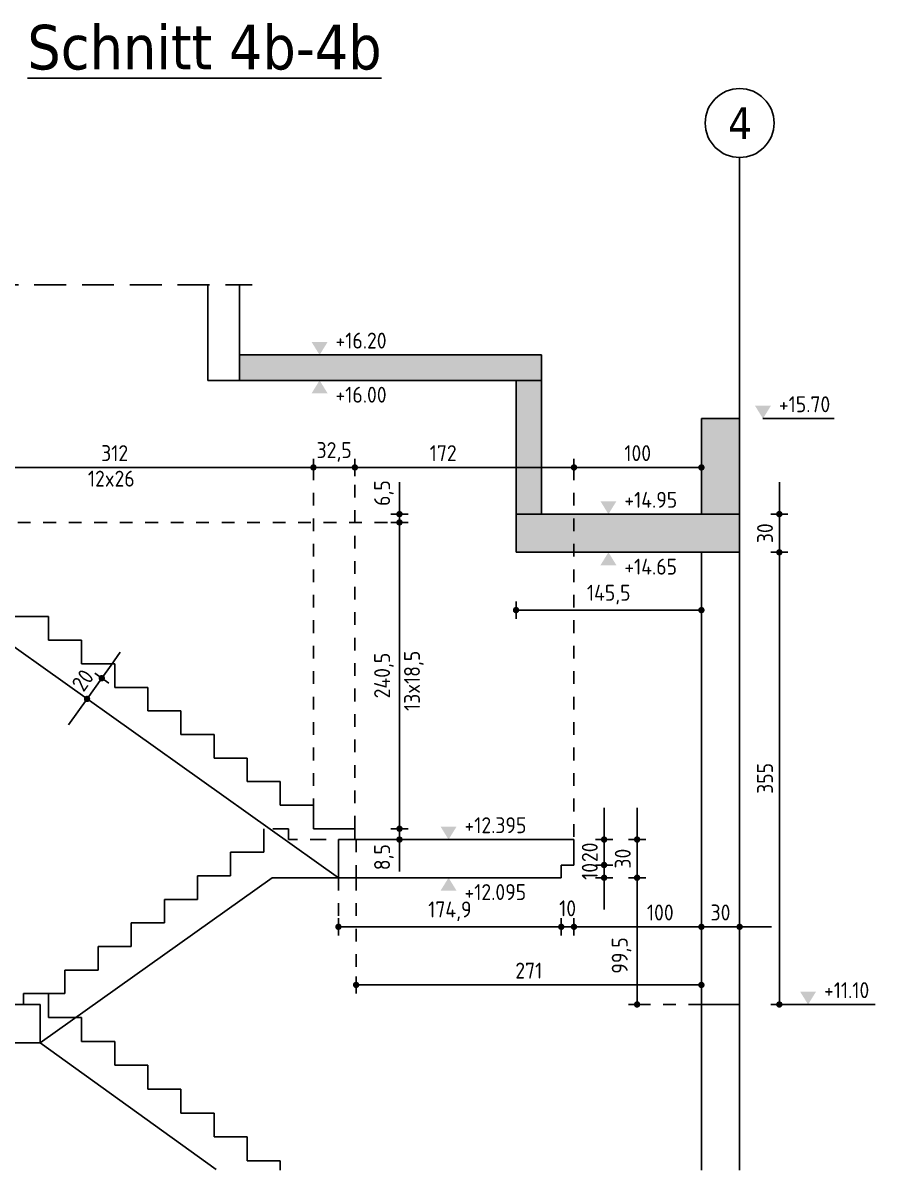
# Model space of a CAD drawing. Extents: x 21.6 to 105.5, y -19 to 78.7.
# Drawn here: x 25.67 to 32.36, y -4.08 to 4.92 of the extents above; entities that cross this region are included whole.
import ezdxf

# ---------------------------------------------------------------- set-up
doc = ezdxf.new("R2010")
doc.units = 0
doc.header["$LTSCALE"] = 0.5
for name, pattern in [('AUSGEZOGEN', [1000.01, 1000, 0.01]), ('DASHED', [0.75, 0.5, -0.25]), ('DOT', [0.175, 0.05, -0.125]), ('HIDDEN', [0.375, 0.25, -0.125]), ('HIDDEN2', [0.187, 0.125, -0.062]), ('VERDECKT', [0.375, 0.25, -0.125])]:
    doc.linetypes.add(name, pattern=pattern)
for name, color, linetype in [('ACHSEN', 7, 'Continuous'), ('AFU', 7, 'Continuous'), ('BET-SCHN', 6, 'Continuous'), ('BETON', 7, 'Continuous'), ('grau_mittel', 7, 'Continuous'), ('HILFE', 7, 'Continuous'), ('koten', 7, 'Continuous'), ('MASSE', 7, 'Continuous'), ('OBJEKT', 7, 'Continuous'), ('SFP_Achsen', 7, 'Continuous'), ('TEXT', 7, 'Continuous'), ('VERDECKT', 7, 'Continuous')]:
    doc.layers.add(name, color=color, linetype=linetype)
doc.styles.add('helv', font='tahoma.ttf')
doc.styles.add('txt', font='isocp.shx')
doc.linetypes.add('AFU_50K', pattern='A,0.15,["/",Standard,S=0.2,R=0,X=-0.01,Y=-0.1],0.07,["/",Standard,S=0.2,R=0,X=-0.01,Y=-0.1],0.15', length=0.37)
doc.dimstyles.new('DOT_I', dxfattribs={"dimscale": 0.5, "dimtxt": 0.25, "dimasz": 0.25, "dimexe": 0.1, "dimexo": 0.3, "dimgap": 0.1, "dimtad": 1, "dimdec": 3, "dimzin": 3, "dimtxsty": 'txt', "dimblk": 'DOT', "dimblk1": 'DOT', "dimblk2": 'DOT', "dimsah": 1, "dimcen": 0.1, "dimse1": 1, "dimse2": 1, "dimazin": 0, "dimtfac": 1, "dimtdec": 4, "dimtix": 1, "dimtmove": 2, "dimatfit": 3, "dimfxl": 0, "dimtvp": 1, "dimtolj": 1, "dimtzin": 0, "dimarcsym": 0})

# ---------------------------------------------------------------- blocks, each defined once
blk = doc.blocks.new('OKRD_U')
at = {"color": 0, "linetype": 'ByBlock'}
blk.add_solid([(-0.125, -0.202), (0.125, -0.202), (0, 0)], dxfattribs=at)
at = {"color": 0, "linetype": 'ByBlock', "style": 'txt'}
blk.add_attdef('OKRD', (0.25, -0.35), '', height=0.25, dxfattribs=at)
blk = doc.blocks.new('OKRD_O')
at = {"color": 0, "linetype": 'ByBlock'}
blk.add_solid([(-0.125, 0.202), (0.125, 0.202), (0, 0)], dxfattribs=at)
at = {"color": 0, "linetype": 'ByBlock', "style": 'txt'}
blk.add_attdef('OKRD', (0.25, 0.1), '', height=0.25, dxfattribs=at)
blk = doc.blocks.new('DOT')
at = {"layer": 'MASSE', "color": 7, "linetype": 'Continuous'}
for p, q in [((0, 0), (-1, 0)), ((0, 0.54), (0, -0.54))]:
    blk.add_line(p, q, dxfattribs=at)
at = {"layer": 'MASSE', "color": 7, "linetype": 'Continuous', "const_width": 0.2}
blk.add_lwpolyline([(-0.1, 0, 1), (0.1, 0, 1)], format="xyb", close=True, dxfattribs=at)
blk = doc.blocks.new('*D111')
at = {"layer": 'DEFPOINTS', "color": 0, "linetype": 'AUSGEZOGEN', "transparency": 16777216}
for p in [(28.6301, -1.4024), (28.6301, -1.4874), (28.6301, -1.4874)]:
    blk.add_point(p, dxfattribs=at)
at = {"layer": 'MASSE', "color": 0, "linetype": 'AUSGEZOGEN', "lineweight": -2, "transparency": 16777216}
for p, q in [((28.6301, -1.2774), (28.6301, -1.1524)), ((28.6301, -1.4024), (28.6301, -1.4874)), ((28.6301, -1.6124), (28.6301, -1.7374))]:
    blk.add_line(p, q, dxfattribs=at)
at = {"layer": 'MASSE', "color": 0, "linetype": 'AUSGEZOGEN', "lineweight": -2, "transparency": 16777216, "xscale": 0.125, "yscale": 0.125, "zscale": 0.125}
for p, rotation in [((28.6301, -1.4024), 270), ((28.6301, -1.4874), 90)]:
    blk.add_blockref('DOT', p, dxfattribs=dict(at, rotation=rotation))
at = {"layer": 'MASSE', "color": 0, "linetype": 'AUSGEZOGEN', "transparency": 16777216, "insert": (28.5082, -1.6259), "char_height": 0.125, "attachment_point": 5, "rotation": 90, "style": 'txt'}
blk.add_mtext('\\A1;8,5', dxfattribs=at)
blk = doc.blocks.new('*D112')
at = {"layer": 'DEFPOINTS', "color": 0, "linetype": 'AUSGEZOGEN', "transparency": 16777216}
for p in [(30.9998, -2.1727), (30.9998, -2.1727), (31.2998, -2.1727)]:
    blk.add_point(p, dxfattribs=at)
at = {"layer": 'MASSE', "color": 0, "linetype": 'AUSGEZOGEN', "lineweight": -2, "transparency": 16777216}
for p, q in [((30.8748, -2.1727), (30.7498, -2.1727)), ((31.2998, -2.1727), (30.9998, -2.1727)), ((31.4248, -2.1727), (31.5498, -2.1727))]:
    blk.add_line(p, q, dxfattribs=at)
at = {"layer": 'MASSE', "color": 0, "linetype": 'AUSGEZOGEN', "lineweight": -2, "transparency": 16777216, "xscale": 0.125, "yscale": 0.125, "zscale": 0.125}
blk.add_blockref('DOT', (30.9998, -2.1727), dxfattribs=at)
at = {"layer": 'MASSE', "color": 0, "linetype": 'AUSGEZOGEN', "lineweight": -2, "transparency": 16777216, "xscale": 0.125, "yscale": 0.125, "zscale": 0.125, "rotation": 180}
blk.add_blockref('DOT', (31.2998, -2.1727), dxfattribs=at)
at = {"layer": 'MASSE', "color": 0, "linetype": 'AUSGEZOGEN', "transparency": 16777216, "insert": (31.1498, -2.0602), "char_height": 0.125, "attachment_point": 5, "style": 'txt'}
blk.add_mtext('\\A1;30', dxfattribs=at)
blk = doc.blocks.new('*D113')
at = {"layer": 'DEFPOINTS', "color": 0, "linetype": 'AUSGEZOGEN', "transparency": 16777216}
for p in [(29.9998, -2.1727), (30.9998, -2.1727), (30.9998, -2.1727)]:
    blk.add_point(p, dxfattribs=at)
at = {"layer": 'MASSE', "color": 0, "linetype": 'AUSGEZOGEN', "lineweight": -2, "transparency": 16777216}
blk.add_line((30.1248, -2.1727), (30.8748, -2.1727), dxfattribs=at)
at = {"layer": 'MASSE', "color": 0, "linetype": 'AUSGEZOGEN', "lineweight": -2, "transparency": 16777216, "xscale": 0.125, "yscale": 0.125, "zscale": 0.125, "rotation": 180}
blk.add_blockref('DOT', (29.9998, -2.1727), dxfattribs=at)
at = {"layer": 'MASSE', "color": 0, "linetype": 'AUSGEZOGEN', "lineweight": -2, "transparency": 16777216, "xscale": 0.125, "yscale": 0.125, "zscale": 0.125}
blk.add_blockref('DOT', (30.9998, -2.1727), dxfattribs=at)
at = {"layer": 'MASSE', "color": 0, "linetype": 'AUSGEZOGEN', "transparency": 16777216, "insert": (30.6771, -2.0602), "char_height": 0.125, "attachment_point": 5, "style": 'txt'}
blk.add_mtext('\\A1;100', dxfattribs=at)
blk = doc.blocks.new('*D114')
at = {"layer": 'DEFPOINTS', "color": 0, "linetype": 'AUSGEZOGEN', "transparency": 16777216}
for p in [(29.8998, -2.1727), (29.9998, -2.1727), (29.9998, -2.1727)]:
    blk.add_point(p, dxfattribs=at)
at = {"layer": 'MASSE', "color": 0, "linetype": 'AUSGEZOGEN', "lineweight": -2, "transparency": 16777216}
for p, q in [((29.7748, -2.1727), (29.6498, -2.1727)), ((29.8998, -2.1727), (29.9998, -2.1727)), ((30.1248, -2.1727), (30.2498, -2.1727))]:
    blk.add_line(p, q, dxfattribs=at)
at = {"layer": 'MASSE', "color": 0, "linetype": 'AUSGEZOGEN', "lineweight": -2, "transparency": 16777216, "xscale": 0.125, "yscale": 0.125, "zscale": 0.125}
blk.add_blockref('DOT', (29.8998, -2.1727), dxfattribs=at)
at = {"layer": 'MASSE', "color": 0, "linetype": 'AUSGEZOGEN', "lineweight": -2, "transparency": 16777216, "xscale": 0.125, "yscale": 0.125, "zscale": 0.125, "rotation": 180}
blk.add_blockref('DOT', (29.9998, -2.1727), dxfattribs=at)
at = {"layer": 'MASSE', "color": 0, "linetype": 'AUSGEZOGEN', "transparency": 16777216, "insert": (29.9498, -2.0274), "char_height": 0.125, "attachment_point": 5, "style": 'txt'}
blk.add_mtext('\\A1;10', dxfattribs=at)
blk = doc.blocks.new('*D115')
at = {"layer": 'DEFPOINTS', "color": 0, "linetype": 'AUSGEZOGEN', "transparency": 16777216}
for p in [(30.495, -1.4874), (30.495, -1.4874), (30.495, -1.7874)]:
    blk.add_point(p, dxfattribs=at)
at = {"layer": 'MASSE', "color": 0, "linetype": 'AUSGEZOGEN', "lineweight": -2, "transparency": 16777216}
for p, q in [((30.495, -1.3624), (30.495, -1.2374)), ((30.495, -1.7874), (30.495, -1.4874)), ((30.495, -1.9124), (30.495, -2.0374))]:
    blk.add_line(p, q, dxfattribs=at)
at = {"layer": 'MASSE', "color": 0, "linetype": 'AUSGEZOGEN', "lineweight": -2, "transparency": 16777216, "xscale": 0.125, "yscale": 0.125, "zscale": 0.125}
for p, rotation in [((30.495, -1.4874), 270), ((30.495, -1.7874), 90)]:
    blk.add_blockref('DOT', p, dxfattribs=dict(at, rotation=rotation))
at = {"layer": 'MASSE', "color": 0, "linetype": 'AUSGEZOGEN', "transparency": 16777216, "insert": (30.3825, -1.6374), "char_height": 0.125, "attachment_point": 5, "rotation": 90, "style": 'txt'}
blk.add_mtext('\\A1;30', dxfattribs=at)
blk = doc.blocks.new('*D116')
at = {"layer": 'DEFPOINTS', "color": 0, "linetype": 'AUSGEZOGEN', "transparency": 16777216}
for p in [(30.2361, -1.4874), (30.2361, -1.4874), (30.2361, -1.6874)]:
    blk.add_point(p, dxfattribs=at)
at = {"layer": 'MASSE', "color": 0, "linetype": 'AUSGEZOGEN', "lineweight": -2, "transparency": 16777216}
for p, q in [((30.2361, -1.3624), (30.2361, -1.2374)), ((30.2361, -1.6874), (30.2361, -1.4874)), ((30.2361, -1.8124), (30.2361, -1.9374))]:
    blk.add_line(p, q, dxfattribs=at)
at = {"layer": 'MASSE', "color": 0, "linetype": 'AUSGEZOGEN', "lineweight": -2, "transparency": 16777216, "xscale": 0.125, "yscale": 0.125, "zscale": 0.125}
for p, rotation in [((30.2361, -1.4874), 270), ((30.2361, -1.6874), 90)]:
    blk.add_blockref('DOT', p, dxfattribs=dict(at, rotation=rotation))
at = {"layer": 'MASSE', "color": 0, "linetype": 'AUSGEZOGEN', "transparency": 16777216, "insert": (30.1236, -1.5874), "char_height": 0.125, "attachment_point": 5, "rotation": 90, "style": 'txt'}
blk.add_mtext('\\A1;20', dxfattribs=at)
blk = doc.blocks.new('*D117')
at = {"layer": 'DEFPOINTS', "color": 0, "linetype": 'AUSGEZOGEN', "transparency": 16777216}
for p in [(30.2361, -1.6874), (30.2361, -1.6874), (30.2361, -1.7874)]:
    blk.add_point(p, dxfattribs=at)
at = {"layer": 'MASSE', "color": 0, "linetype": 'AUSGEZOGEN', "lineweight": -2, "transparency": 16777216}
for p, q in [((30.2361, -1.5624), (30.2361, -1.4374)), ((30.2361, -1.7874), (30.2361, -1.6874)), ((30.2361, -1.9124), (30.2361, -2.0374))]:
    blk.add_line(p, q, dxfattribs=at)
at = {"layer": 'MASSE', "color": 0, "linetype": 'AUSGEZOGEN', "lineweight": -2, "transparency": 16777216, "xscale": 0.125, "yscale": 0.125, "zscale": 0.125}
for p, rotation in [((30.2361, -1.6874), 270), ((30.2361, -1.7874), 90)]:
    blk.add_blockref('DOT', p, dxfattribs=dict(at, rotation=rotation))
at = {"layer": 'MASSE', "color": 0, "linetype": 'AUSGEZOGEN', "transparency": 16777216, "insert": (30.1236, -1.7374), "char_height": 0.125, "attachment_point": 5, "rotation": 90, "style": 'txt'}
blk.add_mtext('\\A1;10', dxfattribs=at)
blk = doc.blocks.new('*D118')
at = {"layer": 'DEFPOINTS', "color": 0, "linetype": 'AUSGEZOGEN', "transparency": 16777216}
for p in [(30.495, -1.7874), (30.495, -1.7874), (30.495, -2.7824)]:
    blk.add_point(p, dxfattribs=at)
at = {"layer": 'MASSE', "color": 0, "linetype": 'AUSGEZOGEN', "lineweight": -2, "transparency": 16777216}
blk.add_line((30.495, -2.6574), (30.495, -1.9124), dxfattribs=at)
at = {"layer": 'MASSE', "color": 0, "linetype": 'AUSGEZOGEN', "lineweight": -2, "transparency": 16777216, "xscale": 0.125, "yscale": 0.125, "zscale": 0.125}
for p, rotation in [((30.495, -1.7874), 90), ((30.495, -2.7824), 270)]:
    blk.add_blockref('DOT', p, dxfattribs=dict(at, rotation=rotation))
at = {"layer": 'MASSE', "color": 0, "linetype": 'AUSGEZOGEN', "transparency": 16777216, "insert": (30.3732, -2.3978), "char_height": 0.125, "attachment_point": 5, "rotation": 90, "style": 'txt'}
blk.add_mtext('\\A1;99,5', dxfattribs=at)
blk = doc.blocks.new('*D120')
at = {"layer": 'DEFPOINTS', "color": 0, "linetype": 'AUSGEZOGEN', "transparency": 16777216}
for p in [(28.2898, -2.629), (30.9998, -2.629), (30.9998, -2.629)]:
    blk.add_point(p, dxfattribs=at)
at = {"layer": 'MASSE', "color": 0, "linetype": 'AUSGEZOGEN', "lineweight": -2, "transparency": 16777216}
blk.add_line((28.4148, -2.629), (30.8748, -2.629), dxfattribs=at)
at = {"layer": 'MASSE', "color": 0, "linetype": 'AUSGEZOGEN', "lineweight": -2, "transparency": 16777216, "xscale": 0.125, "yscale": 0.125, "zscale": 0.125, "rotation": 180}
blk.add_blockref('DOT', (28.2898, -2.629), dxfattribs=at)
at = {"layer": 'MASSE', "color": 0, "linetype": 'AUSGEZOGEN', "lineweight": -2, "transparency": 16777216, "xscale": 0.125, "yscale": 0.125, "zscale": 0.125}
blk.add_blockref('DOT', (30.9998, -2.629), dxfattribs=at)
at = {"layer": 'MASSE', "color": 0, "linetype": 'AUSGEZOGEN', "transparency": 16777216, "insert": (29.6448, -2.5165), "char_height": 0.125, "attachment_point": 5, "style": 'txt'}
blk.add_mtext('\\A1;271', dxfattribs=at)
blk = doc.blocks.new('*D122')
at = {"layer": 'DEFPOINTS', "color": 0, "linetype": 'AUSGEZOGEN', "transparency": 16777216}
for p in [(28.6301, 1.0026), (28.6301, -1.4024), (28.6301, -1.4024)]:
    blk.add_point(p, dxfattribs=at)
at = {"layer": 'MASSE', "color": 0, "linetype": 'AUSGEZOGEN', "lineweight": -2, "transparency": 16777216}
blk.add_line((28.6301, 0.8776), (28.6301, -1.2774), dxfattribs=at)
at = {"layer": 'MASSE', "color": 0, "linetype": 'AUSGEZOGEN', "lineweight": -2, "transparency": 16777216, "xscale": 0.125, "yscale": 0.125, "zscale": 0.125}
for p, rotation in [((28.6301, 1.0026), 90), ((28.6301, -1.4024), 270)]:
    blk.add_blockref('DOT', p, dxfattribs=dict(at, rotation=rotation))
at = {"layer": 'MASSE', "color": 0, "linetype": 'AUSGEZOGEN', "transparency": 16777216, "insert": (28.5082, -0.1999), "char_height": 0.125, "attachment_point": 5, "rotation": 90, "style": 'txt'}
blk.add_mtext('\\A1;240,5', dxfattribs=at)
blk = doc.blocks.new('*D123')
at = {"layer": 'DEFPOINTS', "color": 0, "linetype": 'AUSGEZOGEN', "transparency": 16777216}
for p in [(28.6301, 1.0676), (28.6301, 1.0676), (28.6301, 1.0026)]:
    blk.add_point(p, dxfattribs=at)
at = {"layer": 'MASSE', "color": 0, "linetype": 'AUSGEZOGEN', "lineweight": -2, "transparency": 16777216}
for p, q in [((28.6301, 1.1926), (28.6301, 1.3176)), ((28.6301, 1.0026), (28.6301, 1.0676)), ((28.6301, 0.8776), (28.6301, 0.7526))]:
    blk.add_line(p, q, dxfattribs=at)
at = {"layer": 'MASSE', "color": 0, "linetype": 'AUSGEZOGEN', "lineweight": -2, "transparency": 16777216, "xscale": 0.125, "yscale": 0.125, "zscale": 0.125}
for p, rotation in [((28.6301, 1.0676), 270), ((28.6301, 1.0026), 90)]:
    blk.add_blockref('DOT', p, dxfattribs=dict(at, rotation=rotation))
at = {"layer": 'MASSE', "color": 0, "linetype": 'AUSGEZOGEN', "transparency": 16777216, "insert": (28.5082, 1.2329), "char_height": 0.125, "attachment_point": 5, "rotation": 90, "style": 'txt'}
blk.add_mtext('\\A1;6,5', dxfattribs=at)
blk = doc.blocks.new('*D124')
at = {"layer": 'DEFPOINTS', "color": 0, "linetype": 'AUSGEZOGEN', "transparency": 16777216}
for p in [(29.9998, 1.434), (29.9998, 1.434), (30.9998, 1.434)]:
    blk.add_point(p, dxfattribs=at)
at = {"layer": 'MASSE', "color": 0, "linetype": 'AUSGEZOGEN', "lineweight": -2, "transparency": 16777216}
blk.add_line((30.8748, 1.434), (30.1248, 1.434), dxfattribs=at)
at = {"layer": 'MASSE', "color": 0, "linetype": 'AUSGEZOGEN', "lineweight": -2, "transparency": 16777216, "xscale": 0.125, "yscale": 0.125, "zscale": 0.125, "rotation": 180}
blk.add_blockref('DOT', (29.9998, 1.434), dxfattribs=at)
at = {"layer": 'MASSE', "color": 0, "linetype": 'AUSGEZOGEN', "lineweight": -2, "transparency": 16777216, "xscale": 0.125, "yscale": 0.125, "zscale": 0.125}
blk.add_blockref('DOT', (30.9998, 1.434), dxfattribs=at)
at = {"layer": 'MASSE', "color": 0, "linetype": 'AUSGEZOGEN', "transparency": 16777216, "insert": (30.4998, 1.5465), "char_height": 0.125, "attachment_point": 5, "style": 'txt'}
blk.add_mtext('\\A1;100', dxfattribs=at)
blk = doc.blocks.new('*D125')
at = {"layer": 'DEFPOINTS', "color": 0, "linetype": 'AUSGEZOGEN', "transparency": 16777216}
for p in [(28.2798, 1.434), (29.9998, 1.434), (29.9998, 1.434)]:
    blk.add_point(p, dxfattribs=at)
at = {"layer": 'MASSE', "color": 0, "linetype": 'AUSGEZOGEN', "lineweight": -2, "transparency": 16777216}
blk.add_line((28.4048, 1.434), (29.8748, 1.434), dxfattribs=at)
at = {"layer": 'MASSE', "color": 0, "linetype": 'AUSGEZOGEN', "lineweight": -2, "transparency": 16777216, "xscale": 0.125, "yscale": 0.125, "zscale": 0.125, "rotation": 180}
blk.add_blockref('DOT', (28.2798, 1.434), dxfattribs=at)
at = {"layer": 'MASSE', "color": 0, "linetype": 'AUSGEZOGEN', "lineweight": -2, "transparency": 16777216, "xscale": 0.125, "yscale": 0.125, "zscale": 0.125}
blk.add_blockref('DOT', (29.9998, 1.434), dxfattribs=at)
at = {"layer": 'MASSE', "color": 0, "linetype": 'AUSGEZOGEN', "transparency": 16777216, "insert": (28.9731, 1.5465), "char_height": 0.125, "attachment_point": 5, "style": 'txt'}
blk.add_mtext('\\A1;172', dxfattribs=at)
blk = doc.blocks.new('*D126')
at = {"layer": 'DEFPOINTS', "color": 0, "linetype": 'AUSGEZOGEN', "transparency": 16777216}
for p in [(27.9548, 1.434), (27.9548, 1.434), (28.2798, 1.434)]:
    blk.add_point(p, dxfattribs=at)
at = {"layer": 'MASSE', "color": 0, "linetype": 'AUSGEZOGEN', "lineweight": -2, "transparency": 16777216}
for p, q in [((27.8298, 1.434), (27.7048, 1.434)), ((28.2798, 1.434), (27.9548, 1.434)), ((28.4048, 1.434), (28.5298, 1.434))]:
    blk.add_line(p, q, dxfattribs=at)
at = {"layer": 'MASSE', "color": 0, "linetype": 'AUSGEZOGEN', "lineweight": -2, "transparency": 16777216, "xscale": 0.125, "yscale": 0.125, "zscale": 0.125}
blk.add_blockref('DOT', (27.9548, 1.434), dxfattribs=at)
at = {"layer": 'MASSE', "color": 0, "linetype": 'AUSGEZOGEN', "lineweight": -2, "transparency": 16777216, "xscale": 0.125, "yscale": 0.125, "zscale": 0.125, "rotation": 180}
blk.add_blockref('DOT', (28.2798, 1.434), dxfattribs=at)
at = {"layer": 'MASSE', "color": 0, "linetype": 'AUSGEZOGEN', "transparency": 16777216, "insert": (28.1173, 1.5558), "char_height": 0.125, "attachment_point": 5, "style": 'txt'}
blk.add_mtext('\\A1;32,5', dxfattribs=at)
blk = doc.blocks.new('*D127')
at = {"layer": 'DEFPOINTS', "color": 0, "linetype": 'AUSGEZOGEN', "transparency": 16777216}
for p in [(24.8348, 1.434), (24.8348, 1.434), (27.9548, 1.434)]:
    blk.add_point(p, dxfattribs=at)
at = {"layer": 'MASSE', "color": 0, "linetype": 'AUSGEZOGEN', "lineweight": -2, "transparency": 16777216}
blk.add_line((27.8298, 1.434), (24.9598, 1.434), dxfattribs=at)
at = {"layer": 'MASSE', "color": 0, "linetype": 'AUSGEZOGEN', "lineweight": -2, "transparency": 16777216, "xscale": 0.125, "yscale": 0.125, "zscale": 0.125, "rotation": 180}
blk.add_blockref('DOT', (24.8348, 1.434), dxfattribs=at)
at = {"layer": 'MASSE', "color": 0, "linetype": 'AUSGEZOGEN', "lineweight": -2, "transparency": 16777216, "xscale": 0.125, "yscale": 0.125, "zscale": 0.125}
blk.add_blockref('DOT', (27.9548, 1.434), dxfattribs=at)
at = {"layer": 'MASSE', "color": 0, "linetype": 'AUSGEZOGEN', "transparency": 16777216, "insert": (26.3948, 1.5465), "char_height": 0.125, "attachment_point": 5, "style": 'txt'}
blk.add_mtext('\\A1;312', dxfattribs=at)
blk = doc.blocks.new('*D130')
at = {"layer": 'DEFPOINTS', "color": 0, "linetype": 'AUSGEZOGEN', "transparency": 16777216}
for p in [(26.2937, -0.2205), (26.1778, -0.3835), (26.1778, -0.3835)]:
    blk.add_point(p, dxfattribs=at)
at = {"layer": 'MASSE', "color": 0, "linetype": 'AUSGEZOGEN', "lineweight": -2, "transparency": 16777216}
for p, q in [((26.3662, -0.1186), (26.4387, -0.0168)), ((26.2937, -0.2205), (26.1778, -0.3835)), ((26.1053, -0.4853), (26.0329, -0.5872))]:
    blk.add_line(p, q, dxfattribs=at)
at = {"layer": 'MASSE', "color": 0, "linetype": 'AUSGEZOGEN', "lineweight": -2, "transparency": 16777216, "xscale": 0.125, "yscale": 0.125, "zscale": 0.125}
for p, rotation in [((26.2937, -0.2205), 234.5666859897146), ((26.1778, -0.3835), 54.56668598971463)]:
    blk.add_blockref('DOT', p, dxfattribs=dict(at, rotation=rotation))
at = {"layer": 'MASSE', "color": 0, "linetype": 'AUSGEZOGEN', "transparency": 16777216, "insert": (26.1441, -0.2367), "char_height": 0.125, "attachment_point": 5, "rotation": 54.56669, "style": 'txt'}
blk.add_mtext('\\A1;20', dxfattribs=at)
blk = doc.blocks.new('*D131')
at = {"layer": 'DEFPOINTS', "color": 0, "linetype": 'AUSGEZOGEN', "transparency": 16777216}
for p in [(28.1509, -2.1727), (29.8998, -2.1727), (29.8998, -2.1727)]:
    blk.add_point(p, dxfattribs=at)
at = {"layer": 'MASSE', "color": 0, "linetype": 'AUSGEZOGEN', "lineweight": -2, "transparency": 16777216}
blk.add_line((28.2759, -2.1727), (29.7748, -2.1727), dxfattribs=at)
at = {"layer": 'MASSE', "color": 0, "linetype": 'AUSGEZOGEN', "lineweight": -2, "transparency": 16777216, "xscale": 0.125, "yscale": 0.125, "zscale": 0.125, "rotation": 180}
blk.add_blockref('DOT', (28.1509, -2.1727), dxfattribs=at)
at = {"layer": 'MASSE', "color": 0, "linetype": 'AUSGEZOGEN', "lineweight": -2, "transparency": 16777216, "xscale": 0.125, "yscale": 0.125, "zscale": 0.125}
blk.add_blockref('DOT', (29.8998, -2.1727), dxfattribs=at)
at = {"layer": 'MASSE', "color": 0, "linetype": 'AUSGEZOGEN', "transparency": 16777216, "insert": (29.0254, -2.0508), "char_height": 0.125, "attachment_point": 5, "style": 'txt'}
blk.add_mtext('\\A1;174,9', dxfattribs=at)
blk = doc.blocks.new('*D132')
at = {"layer": 'DEFPOINTS', "color": 0, "linetype": 'AUSGEZOGEN', "transparency": 16777216}
for p in [(31.6115, 1.0676), (31.6115, 0.7676), (31.6115, 0.7676)]:
    blk.add_point(p, dxfattribs=at)
at = {"layer": 'MASSE', "color": 0, "linetype": 'AUSGEZOGEN', "lineweight": -2, "transparency": 16777216}
for p, q in [((31.6115, 1.1926), (31.6115, 1.3176)), ((31.6115, 1.0676), (31.6115, 0.7676)), ((31.6115, 0.6426), (31.6115, 0.5176))]:
    blk.add_line(p, q, dxfattribs=at)
at = {"layer": 'MASSE', "color": 0, "linetype": 'AUSGEZOGEN', "lineweight": -2, "transparency": 16777216, "xscale": 0.125, "yscale": 0.125, "zscale": 0.125}
for p, rotation in [((31.6115, 1.0676), 270), ((31.6115, 0.7676), 90)]:
    blk.add_blockref('DOT', p, dxfattribs=dict(at, rotation=rotation))
at = {"layer": 'MASSE', "color": 0, "linetype": 'AUSGEZOGEN', "transparency": 16777216, "insert": (31.499, 0.9176), "char_height": 0.125, "attachment_point": 5, "rotation": 90, "style": 'txt'}
blk.add_mtext('\\A1;30', dxfattribs=at)
blk = doc.blocks.new('*D133')
at = {"layer": 'DEFPOINTS', "color": 0, "linetype": 'AUSGEZOGEN', "transparency": 16777216}
for p in [(31.6115, 0.7676), (31.6115, -2.7824), (31.6115, -2.7824)]:
    blk.add_point(p, dxfattribs=at)
at = {"layer": 'MASSE', "color": 0, "linetype": 'AUSGEZOGEN', "lineweight": -2, "transparency": 16777216}
blk.add_line((31.6115, 0.6426), (31.6115, -2.6574), dxfattribs=at)
at = {"layer": 'MASSE', "color": 0, "linetype": 'AUSGEZOGEN', "lineweight": -2, "transparency": 16777216, "xscale": 0.125, "yscale": 0.125, "zscale": 0.125}
for p, rotation in [((31.6115, 0.7676), 90), ((31.6115, -2.7824), 270)]:
    blk.add_blockref('DOT', p, dxfattribs=dict(at, rotation=rotation))
at = {"layer": 'MASSE', "color": 0, "linetype": 'AUSGEZOGEN', "transparency": 16777216, "insert": (31.499, -1.0074), "char_height": 0.125, "attachment_point": 5, "rotation": 90, "style": 'txt'}
blk.add_mtext('\\A1;355', dxfattribs=at)
blk = doc.blocks.new('*D134')
at = {"layer": 'DEFPOINTS', "color": 0, "linetype": 'AUSGEZOGEN', "transparency": 16777216}
for p in [(29.5448, 0.3139), (29.5448, 0.3139), (30.9998, 0.3139)]:
    blk.add_point(p, dxfattribs=at)
at = {"layer": 'MASSE', "color": 0, "linetype": 'AUSGEZOGEN', "lineweight": -2, "transparency": 16777216}
blk.add_line((30.8748, 0.3139), (29.6698, 0.3139), dxfattribs=at)
at = {"layer": 'MASSE', "color": 0, "linetype": 'AUSGEZOGEN', "lineweight": -2, "transparency": 16777216, "xscale": 0.125, "yscale": 0.125, "zscale": 0.125, "rotation": 180}
blk.add_blockref('DOT', (29.5448, 0.3139), dxfattribs=at)
at = {"layer": 'MASSE', "color": 0, "linetype": 'AUSGEZOGEN', "lineweight": -2, "transparency": 16777216, "xscale": 0.125, "yscale": 0.125, "zscale": 0.125}
blk.add_blockref('DOT', (30.9998, 0.3139), dxfattribs=at)
at = {"layer": 'MASSE', "color": 0, "linetype": 'AUSGEZOGEN', "transparency": 16777216, "insert": (30.2723, 0.4358), "char_height": 0.125, "attachment_point": 5, "style": 'txt'}
blk.add_mtext('\\A1;145,5', dxfattribs=at)

msp = doc.modelspace()

# ---------------------------------------------------------------- hatches: boundary and pattern name
at = {"layer": 'grau_mittel'}
h = msp.add_hatch(color=61, dxfattribs=at)
h.paths.add_polyline_path([(30.9998, 1.0676), (29.7448, 1.0676), (29.7448, 2.3176), (27.3748, 2.3176), (27.3748, 2.1176), (29.5448, 2.1176), (29.5448, 0.7676), (30.9998, 0.7676), (31.2998, 0.7676), (31.2998, 1.0676)])
h.paths.add_polyline_path([(31.2998, 1.8176), (30.9998, 1.8176), (30.9998, 1.0676), (31.2998, 1.0676)], flags=17)
msp.add_hatch(color=61, dxfattribs=at).paths.add_polyline_path([(30.9998, 1.0676), (31.2998, 1.0676), (31.2998, 1.8176), (30.9998, 1.8176)])

# ---------------------------------------------------------------- linework, layer by layer
at = {"layer": 'ACHSEN', "color": 140, "linetype": 'AUSGEZOGEN'}
msp.add_line((31.2998, 3.8676), (31.2998, -4.0824), dxfattribs=at)
at = {"layer": 'AFU', "color": 8, "linetype": 'AFU_50K'}
for p, q in [((27.3748, 2.3176), (27.3748, 2.1176)), ((29.5448, 2.1176), (29.7448, 2.1176)), ((29.7448, 1.0676), (29.5448, 1.0676)), ((30.9998, 1.0676), (31.2998, 1.0676)), ((30.9998, 0.7676), (31.2998, 0.7676)), ((28.1509, -1.7874), (28.1509, -1.4874)), ((28.2798, -1.4874), (28.1509, -1.4874)), ((25.6798, -2.7824), (25.8098, -2.7824)), ((25.8098, -3.0824), (25.8098, -2.7824)), ((30.9998, -2.7824), (31.2998, -2.7824))]:
    msp.add_line(p, q, dxfattribs=at)
at = {"layer": 'BET-SCHN'}
for p, q in [((22.0137, -2.7824), (25.6798, -2.7824)), ((23.2998, -3.0824), (25.8098, -3.0824))]:
    msp.add_line(p, q, dxfattribs=at)
at = {"layer": 'BETON', "color": 6, "linetype": 'AUSGEZOGEN'}
for p, q in [((27.1248, 2.1176), (27.1248, 2.8676)), ((27.3748, 2.3176), (27.3748, 2.8676)), ((29.7448, 2.3176), (27.3748, 2.3176)), ((29.7448, 1.0676), (29.7448, 2.3176)), ((29.5448, 2.1176), (27.1248, 2.1176)), ((29.5448, 0.7676), (29.5448, 2.1176)), ((30.9998, 1.0676), (30.9998, 1.8176)), ((30.9998, 1.8176), (31.2998, 1.8176)), ((31.2998, -4.0824), (31.2998, 1.8176)), ((30.9998, 1.0676), (29.7448, 1.0676)), ((28.1509, -1.7874), (24.5601, 0.7676)), ((30.9998, 0.7676), (29.5448, 0.7676)), ((30.9998, -4.0824), (30.9998, 0.7676)), ((25.8748, 0.2626), (25.6148, 0.2626)), ((25.8748, 0.0776), (25.8748, 0.2626)), ((26.1348, 0.0776), (25.8748, 0.0776)), ((26.1348, -0.1074), (26.1348, 0.0776)), ((26.3948, -0.1074), (26.1348, -0.1074)), ((26.3948, -0.2924), (26.3948, -0.1074)), ((26.6548, -0.2924), (26.3948, -0.2924)), ((26.6548, -0.4774), (26.6548, -0.2924)), ((26.9148, -0.4774), (26.6548, -0.4774)), ((26.9148, -0.6624), (26.9148, -0.4774)), ((27.1748, -0.6624), (26.9148, -0.6624)), ((27.1748, -0.8474), (27.1748, -0.6624)), ((27.4348, -0.8474), (27.1748, -0.8474)), ((27.4348, -1.0324), (27.4348, -0.8474)), ((27.6948, -1.0324), (27.4348, -1.0324)), ((27.6948, -1.2174), (27.6948, -1.0324)), ((27.9548, -1.2174), (27.6948, -1.2174)), ((27.9548, -1.4024), (27.9548, -1.2174)), ((27.9548, -1.4024), (28.2798, -1.4024)), ((28.2798, -1.4874), (28.2798, -1.4024)), ((29.9998, -1.4874), (28.2798, -1.4874)), ((29.9998, -1.6874), (29.9998, -1.4874)), ((29.8998, -1.7874), (29.8998, -1.6874)), ((29.8998, -1.6874), (29.9998, -1.6874)), ((28.1509, -1.7874), (29.8998, -1.7874)), ((25.6798, -2.7824), (25.6798, -2.6974)), ((25.6798, -2.6974), (25.8748, -2.6974)), ((25.8748, -2.6974), (25.8748, -2.8849)), ((25.8748, -2.8849), (26.1348, -2.8849)), ((26.1348, -2.8849), (26.1348, -3.0724)), ((27.1913, -4.0787), (25.8098, -3.0824)), ((26.1348, -3.0724), (26.3948, -3.0724)), ((26.3948, -3.0724), (26.3948, -3.2599)), ((26.3948, -3.2599), (26.6548, -3.2599)), ((26.6548, -3.2599), (26.6548, -3.4474)), ((26.6548, -3.4474), (26.9148, -3.4474)), ((26.9148, -3.4474), (26.9148, -3.6349)), ((26.9148, -3.6349), (27.1748, -3.6349)), ((27.1748, -3.6349), (27.1748, -3.8224)), ((27.1748, -3.8224), (27.4348, -3.8224)), ((27.4348, -3.8224), (27.4348, -4.0099)), ((27.4348, -4.0099), (27.6948, -4.0099)), ((27.6948, -4.0099), (27.6948, -4.0824))]:
    msp.add_line(p, q, dxfattribs=at)
at = {"layer": 'HILFE', "color": 102, "linetype": 'DASHED'}
msp.add_line((22.0137, 2.8676), (27.4748, 2.8676), dxfattribs=at)
at = {"layer": 'HILFE', "color": 102, "linetype": 'AUSGEZOGEN'}
for p, q in [((32.0423, 1.8176), (31.4829, 1.8176)), ((32.3627, -2.7824), (31.6115, -2.7824))]:
    msp.add_line(p, q, dxfattribs=at)
at = {"layer": 'HILFE', "color": 102, "linetype": 'DOT'}
for p, q in [((27.9548, 1.434), (27.9548, -1.2174)), ((28.2798, -1.4024), (28.2798, 1.434)), ((29.9998, 1.434), (29.9998, -1.4874)), ((24.8348, 1.0026), (28.6301, 1.0026)), ((28.1509, -1.7874), (28.1509, -2.1727)), ((28.2898, -1.7874), (28.2898, -2.629)), ((30.9998, -2.7824), (30.495, -2.7824))]:
    msp.add_line(p, q, dxfattribs=at)
at = {"layer": 'OBJEKT', "color": 7, "linetype": 'AUSGEZOGEN'}
for p, q in [((27.5648, -1.5874), (27.5648, -1.4024)), ((27.3048, -1.7724), (27.3048, -1.5874)), ((27.3048, -1.5874), (27.5648, -1.5874)), ((25.8098, -3.0824), (27.6298, -1.7874)), ((27.0448, -1.9574), (27.0448, -1.7724)), ((27.0448, -1.7724), (27.3048, -1.7724)), ((28.1509, -1.7874), (27.6298, -1.7874)), ((26.7848, -2.1424), (26.7848, -1.9574)), ((26.7848, -1.9574), (27.0448, -1.9574)), ((26.5248, -2.3274), (26.5248, -2.1424)), ((26.5248, -2.1424), (26.7848, -2.1424)), ((26.2648, -2.5124), (26.2648, -2.3274)), ((26.2648, -2.3274), (26.5248, -2.3274)), ((26.0048, -2.6974), (26.0048, -2.5124)), ((26.0048, -2.5124), (26.2648, -2.5124)), ((25.8748, -2.6974), (26.0048, -2.6974))]:
    msp.add_line(p, q, dxfattribs=at)
at = {"layer": 'SFP_Achsen', "color": 7, "linetype": 'AUSGEZOGEN'}
msp.add_circle((31.2998, 4.1381), 0.2705, dxfattribs=at)
at = {"layer": 'VERDECKT', "color": 7, "linetype": 'HIDDEN'}
for p, q in [((27.7598, -1.4024), (27.5648, -1.4024)), ((28.2798, -1.4874), (27.7598, -1.4874))]:
    msp.add_line(p, q, dxfattribs=at)
at = {"layer": 'VERDECKT', "color": 7, "linetype": 'VERDECKT'}
msp.add_line((27.7598, -1.4024), (27.7598, -1.4874), dxfattribs=at)
at = {"layer": 'VERDECKT', "color": 7, "linetype": 'HIDDEN2'}
msp.add_line((28.2898, -1.4874), (28.2898, -1.7874), dxfattribs=at)

# ---------------------------------------------------------------- block references
at = {"layer": 'koten', "color": 7, "linetype": 'AUSGEZOGEN'}
ref = msp.add_blockref('OKRD_O', (28.0031, 2.3176), dxfattribs=dict(at, xscale=0.5, yscale=0.5, zscale=0.5))
ref.add_attrib('OKRD', '+16.20', (28.1281, 2.3676), dxfattribs={"height": 0.125, "style": 'txt'})
ref = msp.add_blockref('OKRD_U', (28.0031, 2.1176), dxfattribs=dict(at, xscale=0.5, yscale=0.5, zscale=0.5))
ref.add_attrib('OKRD', '+16.00', (28.1281, 1.9426), dxfattribs={"height": 0.125, "style": 'txt'})
ref = msp.add_blockref('OKRD_O', (31.4829, 1.8176), dxfattribs=dict(at, xscale=0.5, yscale=0.5, zscale=0.5))
ref.add_attrib('OKRD', '+15.70', (31.6079, 1.8676), dxfattribs={"height": 0.125, "style": 'txt'})
ref = msp.add_blockref('OKRD_O', (30.2701, 1.0676), dxfattribs=dict(at, xscale=0.5, yscale=0.5, zscale=0.5))
ref.add_attrib('OKRD', '+14.95', (30.3951, 1.1176), dxfattribs={"height": 0.125, "style": 'txt'})
ref = msp.add_blockref('OKRD_U', (30.2701, 0.7676), dxfattribs=dict(at, xscale=0.5, yscale=0.5, zscale=0.5))
ref.add_attrib('OKRD', '+14.65', (30.3951, 0.5926), dxfattribs={"height": 0.125, "style": 'txt'})
ref = msp.add_blockref('OKRD_O', (29.0153, -1.4874), dxfattribs=dict(at, xscale=0.5, yscale=0.5, zscale=0.5))
ref.add_attrib('OKRD', '+12.395', (29.1403, -1.4374), dxfattribs={"height": 0.125, "style": 'txt'})
ref = msp.add_blockref('OKRD_U', (29.0153, -1.7874), dxfattribs=dict(at, xscale=0.5, yscale=0.5, zscale=0.5))
ref.add_attrib('OKRD', '+12.095', (29.1403, -1.9624), dxfattribs={"height": 0.125, "style": 'txt'})
ref = msp.add_blockref('OKRD_O', (31.8371, -2.7824), dxfattribs=dict(at, xscale=0.5, yscale=0.5, zscale=0.5))
ref.add_attrib('OKRD', '+11.10', (31.9621, -2.7324), dxfattribs={"height": 0.125, "style": 'txt'})

# ---------------------------------------------------------------- texts
at = {"layer": 'SFP_Achsen', "color": 6, "linetype": 'AUSGEZOGEN', "style": 'helv'}
msp.add_text('4', height=0.25, dxfattribs=at).set_placement((31.2092, 4.0119))
at = {"layer": 'TEXT', "color": 5, "linetype": 'AUSGEZOGEN', "style": 'helv'}
msp.add_text('%%USchnitt 4b-4b', height=0.35, dxfattribs=at).set_placement((25.7094, 4.5593))
at = {"layer": 'TEXT', "color": 7, "linetype": 'AUSGEZOGEN', "style": 'txt'}
msp.add_text('12x26', height=0.125, dxfattribs=at).set_placement((26.1845, 1.2836))
msp.add_text('13x18,5', height=0.125, rotation=90, dxfattribs=at).set_placement((28.7908, -0.4778))

# ---------------------------------------------------------------- dimensions: what is measured, and where the dimension line sits
at = {"layer": 'MASSE', "color": 7, "linetype": 'AUSGEZOGEN'}
for base, p1, p2, override, picture, middle in [((24.8348, 1.434), (27.9548, 1.434), (24.8348, 1.434), {"dimdec": 0, "dimlfac": 100}, '*D127', (26.3948, 1.5465)), ((27.9548, 1.434), (28.2798, 1.434), (27.9548, 1.434), {"dimdec": 1, "dimlfac": 100}, '*D126', (28.1173, 1.5558)), ((29.9998, 1.434), (30.9998, 1.434), (29.9998, 1.434), {"dimdec": 0, "dimlfac": 100}, '*D124', (30.4998, 1.5465)), ((29.5448, 0.3139), (30.9998, 0.3139), (29.5448, 0.3139), {"dimdec": 1, "dimlfac": 100}, '*D134', (30.2723, 0.4358)), ((29.8998, -2.1727), (28.1509, -2.1727), (29.8998, -2.1727), {"dimdec": 1, "dimlfac": 100}, '*D131', (29.0254, -2.0508)), ((30.9998, -2.1727), (31.2998, -2.1727), (30.9998, -2.1727), {"dimdec": 0, "dimlfac": 100}, '*D112', (31.1498, -2.0602)), ((30.9998, -2.629), (28.2898, -2.629), (30.9998, -2.629), {"dimdec": 0, "dimlfac": 100}, '*D120', (29.6448, -2.5165))]:
    dim = msp.add_linear_dim(base=base, p1=p1, p2=p2, dimstyle='DOT_I', override=override, dxfattribs=at)
    dim.commit()
    dim.dimension.update_dxf_attribs({"geometry": picture, "text_midpoint": middle})
for base, p1, p2, picture, middle in [((29.9998, 1.434), (28.2798, 1.434), (29.9998, 1.434), '*D125', (28.9731, 1.5465)), ((29.9998, -2.1727), (29.8998, -2.1727), (29.9998, -2.1727), '*D114', (29.9498, -2.0274)), ((30.9998, -2.1727), (29.9998, -2.1727), (30.9998, -2.1727), '*D113', (30.6771, -2.0602))]:
    dim = msp.add_linear_dim(base=base, p1=p1, p2=p2, dimstyle='DOT_I', override={"dimdec": 0, "dimlfac": 100}, dxfattribs=at)
    dim.commit()
    dim.dimension.update_dxf_attribs({"geometry": picture, "text_midpoint": middle, "dimtype": 160})
for base, p1, p2, picture, middle in [((28.6301, 1.0676), (28.6301, 1.0026), (28.6301, 1.0676), '*D123', (28.5082, 1.2329)), ((28.6301, -1.4874), (28.6301, -1.4024), (28.6301, -1.4874), '*D111', (28.5082, -1.6259)), ((30.495, -1.7874), (30.495, -2.7824), (30.495, -1.7874), '*D118', (30.3732, -2.3978))]:
    dim = msp.add_linear_dim(base=base, p1=p1, p2=p2, angle=90, dimstyle='DOT_I', override={"dimdec": 1, "dimlfac": 100}, dxfattribs=at)
    dim.commit()
    dim.dimension.update_dxf_attribs({"geometry": picture, "text_midpoint": middle, "dimtype": 160})
for base, p1, p2, angle, override, picture, middle in [((31.6115, 0.7676), (31.6115, 1.0676), (31.6115, 0.7676), 90, {"dimdec": 0, "dimlfac": 100}, '*D132', (31.499, 0.9176)), ((28.6301, -1.4024), (28.6301, 1.0026), (28.6301, -1.4024), 90, {"dimdec": 1, "dimlfac": 100}, '*D122', (28.5082, -0.1999)), ((31.6115, -2.7824), (31.6115, 0.7676), (31.6115, -2.7824), 90, {"dimdec": 0, "dimlfac": 100}, '*D133', (31.499, -1.0074)), ((26.1778, -0.3835), (26.2937, -0.2205), (26.1778, -0.3835), 54.56669, {"dimdec": 0, "dimlfac": 100}, '*D130', (26.1441, -0.2367)), ((30.2361, -1.4874), (30.2361, -1.6874), (30.2361, -1.4874), 90, {"dimdec": 0, "dimlfac": 100}, '*D116', (30.1236, -1.5874)), ((30.495, -1.4874), (30.495, -1.7874), (30.495, -1.4874), 90, {"dimdec": 0, "dimlfac": 100}, '*D115', (30.3825, -1.6374)), ((30.2361, -1.6874), (30.2361, -1.7874), (30.2361, -1.6874), 90, {"dimdec": 0, "dimlfac": 100}, '*D117', (30.1236, -1.7374))]:
    dim = msp.add_linear_dim(base=base, p1=p1, p2=p2, angle=angle, dimstyle='DOT_I', override=override, dxfattribs=at)
    dim.commit()
    dim.dimension.update_dxf_attribs({"geometry": picture, "text_midpoint": middle})

doc.saveas('drawing.dxf')
